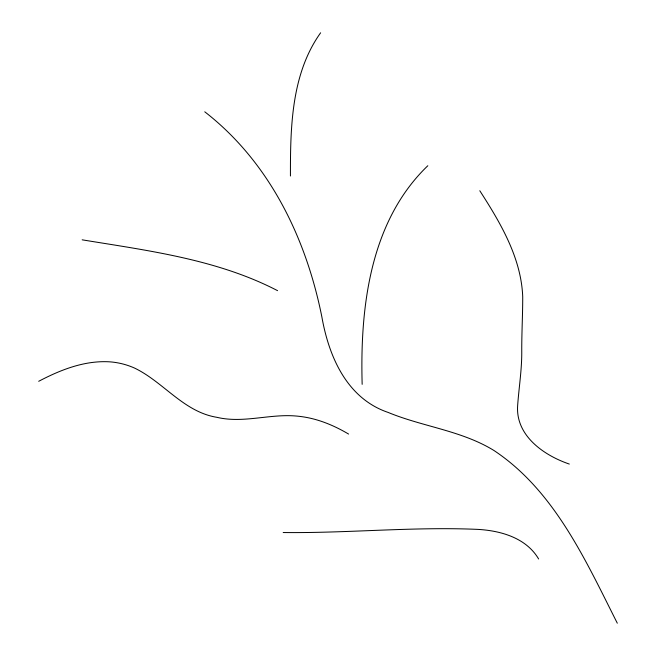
<?xml version="1.0" encoding="UTF-8"?>
<svg xmlns="http://www.w3.org/2000/svg" width="656" height="656" viewBox="0 0 656 656"><rect width="100%" height="100%" fill="white"/><g stroke="black" fill="none" stroke-linecap="round" stroke-linejoin="round"><path stroke-width="0.98" d="M320.62 32.8C291.207 73.898 290.37 127.436 290.436 176.005M427.819 165.738C369.771 221.531 359.972 307.91 362.161 384.342M38.696 381.3C60.59 369.787 84.845 360.21 110.028 361.858A63.952 55.219 14.9 0 1 134.414 368.008C163.434 381.858 183.549 411.894 216.874 417.314C241.998 423.292 267.271 414.551 292.535 415.781A91.815 79.417 1.2 0 1 311.526 418.487C324.63 421.636 337.02 427.22 348.59 434.059M283.179 532.533C348.074 533.287 412.936 526.563 477.798 529.384C500.79 530.679 526.21 537.863 538.633 558.986M82.164 239.825C148.387 250.682 217.243 259.341 277.57 290.665M569.318 464.063C543.89 455.42 515.337 435.609 517.658 405.383C518.953 387.27 521.946 369.271 521.75 351.05C521.676 332.92 522.75 314.798 522.717 296.676C521.159 257.628 500.389 222.728 479.798 190.748M204.762 111.807C269.46 162.048 306.114 238.112 321.883 317.004C328.927 356.782 346.942 398.471 388.172 412.444C422.841 426.761 461.562 430.566 493.927 450.475C554.525 490.704 585.619 560.462 617.304 623.2"/></g></svg>
